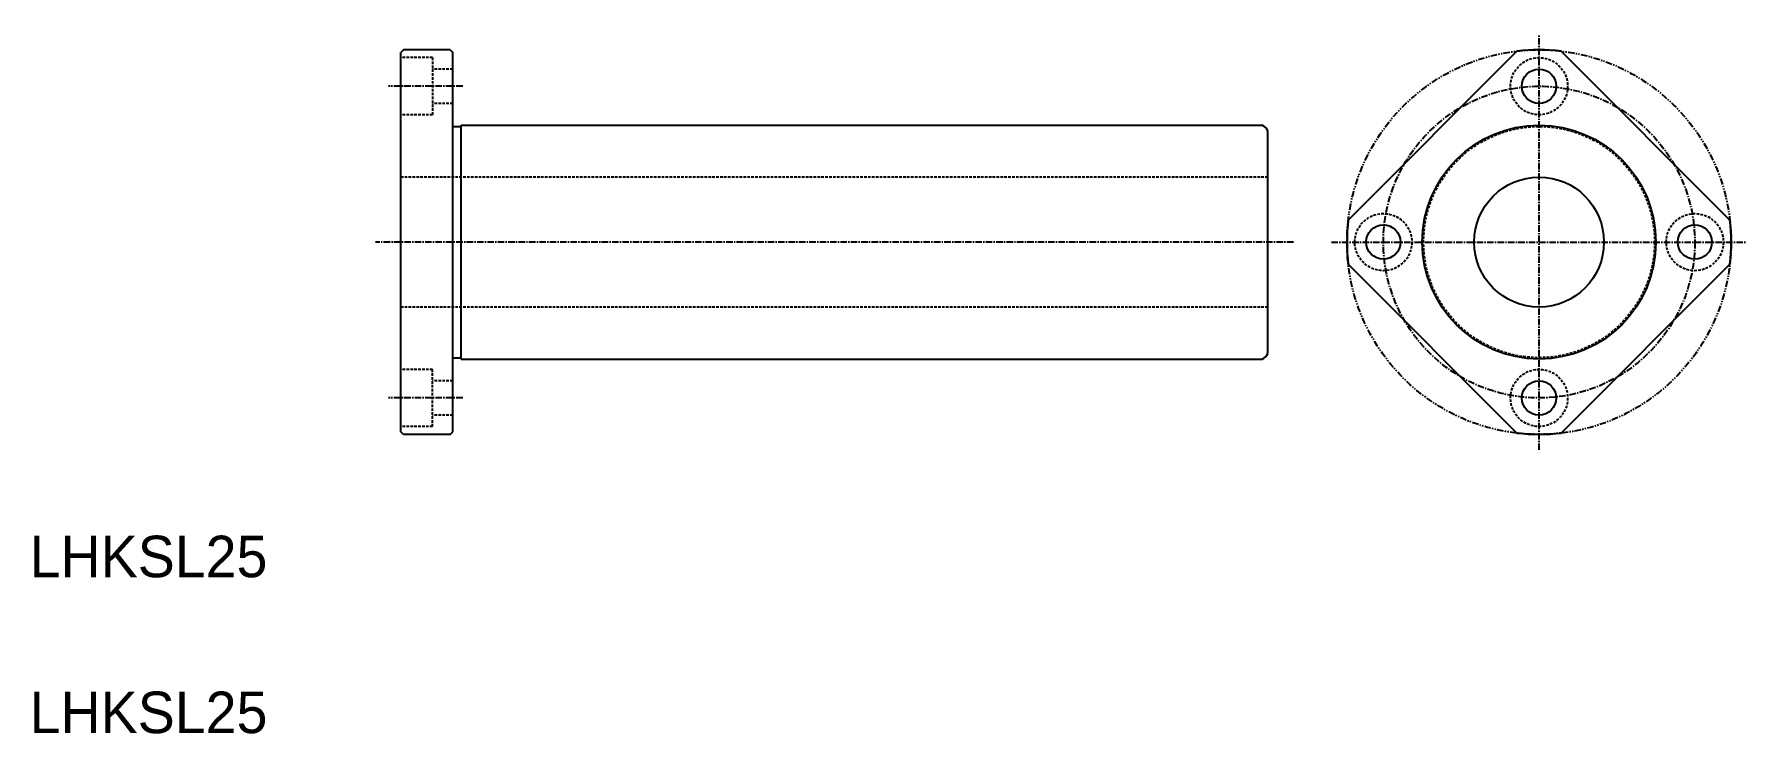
# Model space of a CAD drawing. Extents: x 308 to 638, y 188 to 322.
import ezdxf

# ---------------------------------------------------------------- set-up
doc = ezdxf.new("R2010")
doc.units = 0
for name, pattern in [('CENTER', [2, 1.25, -0.25, 0.25, -0.25]), ('DASHED', [0.75, 0.5, -0.25]), ('PHANTOM', [2.5, 1.25, -0.25, 0.25, -0.25, 0.25, -0.25])]:
    doc.linetypes.add(name, pattern=pattern)
doc.layers.get('0').update_dxf_attribs({"linetype": 'CONTINUOUS'})
doc.layers.add('CENTER', color=1, linetype='CENTER')

msp = doc.modelspace()

# ---------------------------------------------------------------- linework, layer by layer
at = {"color": 7, "linetype": 'CONTINUOUS'}
for p, q in [((379.31, 319.43), (378.81, 318.93)), ((378.81, 245.93), (378.81, 318.93)), ((388.31, 319.43), (379.31, 319.43)), ((388.31, 319.43), (388.81, 318.93)), ((388.81, 245.93), (388.81, 318.93)), ((593.81, 319.18), (561.32, 286.68)), ((634.83, 286.68), (602.33, 319.18)), ((388.81, 304.68), (390.41, 304.68)), ((390.41, 304.93), (544.72, 304.93)), ((390.41, 259.93), (390.41, 304.93)), ((545.81, 261.02), (545.81, 303.84)), ((593.81, 245.67), (561.32, 278.17)), ((634.83, 278.17), (602.33, 245.67)), ((388.81, 260.18), (390.41, 260.18)), ((390.41, 259.93), (544.72, 259.93)), ((401.93, 259.93), (401.93, 259.93)), ((415.06, 259.93), (415.06, 259.93)), ((379.31, 245.43), (378.81, 245.93)), ((388.31, 245.43), (379.31, 245.43)), ((388.31, 245.43), (388.81, 245.93))]:
    msp.add_line(p, q, dxfattribs=at)
at = {"color": 3, "linetype": 'DASHED'}
for p, q in [((384.91, 317.93), (378.81, 317.93)), ((384.91, 317.93), (384.91, 306.93)), ((388.81, 315.73), (384.91, 315.73)), ((384.91, 306.93), (378.81, 306.93)), ((388.81, 309.13), (384.91, 309.13)), ((545.81, 294.93), (378.81, 294.93)), ((545.81, 269.93), (378.81, 269.93)), ((384.91, 257.93), (378.81, 257.93)), ((384.91, 246.93), (384.91, 257.93)), ((388.81, 255.73), (384.91, 255.73)), ((388.81, 249.13), (384.91, 249.13)), ((384.91, 246.93), (378.81, 246.93))]:
    msp.add_line(p, q, dxfattribs=at)
at = {"color": 3, "linetype": 'PHANTOM'}
msp.add_circle((598.07, 282.43), 37, dxfattribs=at)
at = {"color": 3, "linetype": 'DASHED'}
for centre, radius in [((598.07, 312.43), 5.5), ((598.07, 282.43), 22.25), ((568.07, 282.43), 5.5), ((628.07, 282.43), 5.5), ((598.07, 252.43), 5.5)]:
    msp.add_circle(centre, radius, dxfattribs=at)
at = {"color": 7, "linetype": 'CONTINUOUS'}
for centre, radius in [((598.07, 312.43), 3.3), ((598.07, 282.43), 22.5), ((598.07, 282.43), 12.5), ((568.07, 282.43), 3.3), ((628.07, 282.43), 3.3), ((598.07, 252.43), 3.3)]:
    msp.add_circle(centre, radius, dxfattribs=at)
for centre, radius, start, end in [((598.07, 282.43), 37, 83.3917, 96.6083), ((543.96, 303.08), 2, 22.3316, 67.6684), ((598.07, 282.43), 37, 173.3917, 186.6083), ((598.07, 282.43), 37, 353.3917, 6.6083), ((543.96, 261.78), 2, 292.3316, 337.6684), ((598.07, 282.43), 37, 263.3917, 276.6083)]:
    msp.add_arc(centre, radius, start, end, dxfattribs=at)
at = {"layer": 'CENTER', "color": 1, "linetype": 'CENTER'}
for p, q in [((598.07, 242.43), (598.07, 322.43)), ((390.73, 312.43), (376.46, 312.43)), ((550.74, 282.43), (373.91, 282.43)), ((558.07, 282.43), (638.07, 282.43)), ((390.73, 252.43), (376.46, 252.43))]:
    msp.add_line(p, q, dxfattribs=at)
msp.add_circle((598.07, 282.43), 30, dxfattribs=at)

# ---------------------------------------------------------------- texts
at = {"color": 7, "linetype": 'CONTINUOUS'}
for p in [(307.32, 217.93), (307.32, 187.93)]:
    msp.add_text('LHKSL25', height=8, dxfattribs=at).set_placement(p)

doc.saveas('drawing.dxf')
